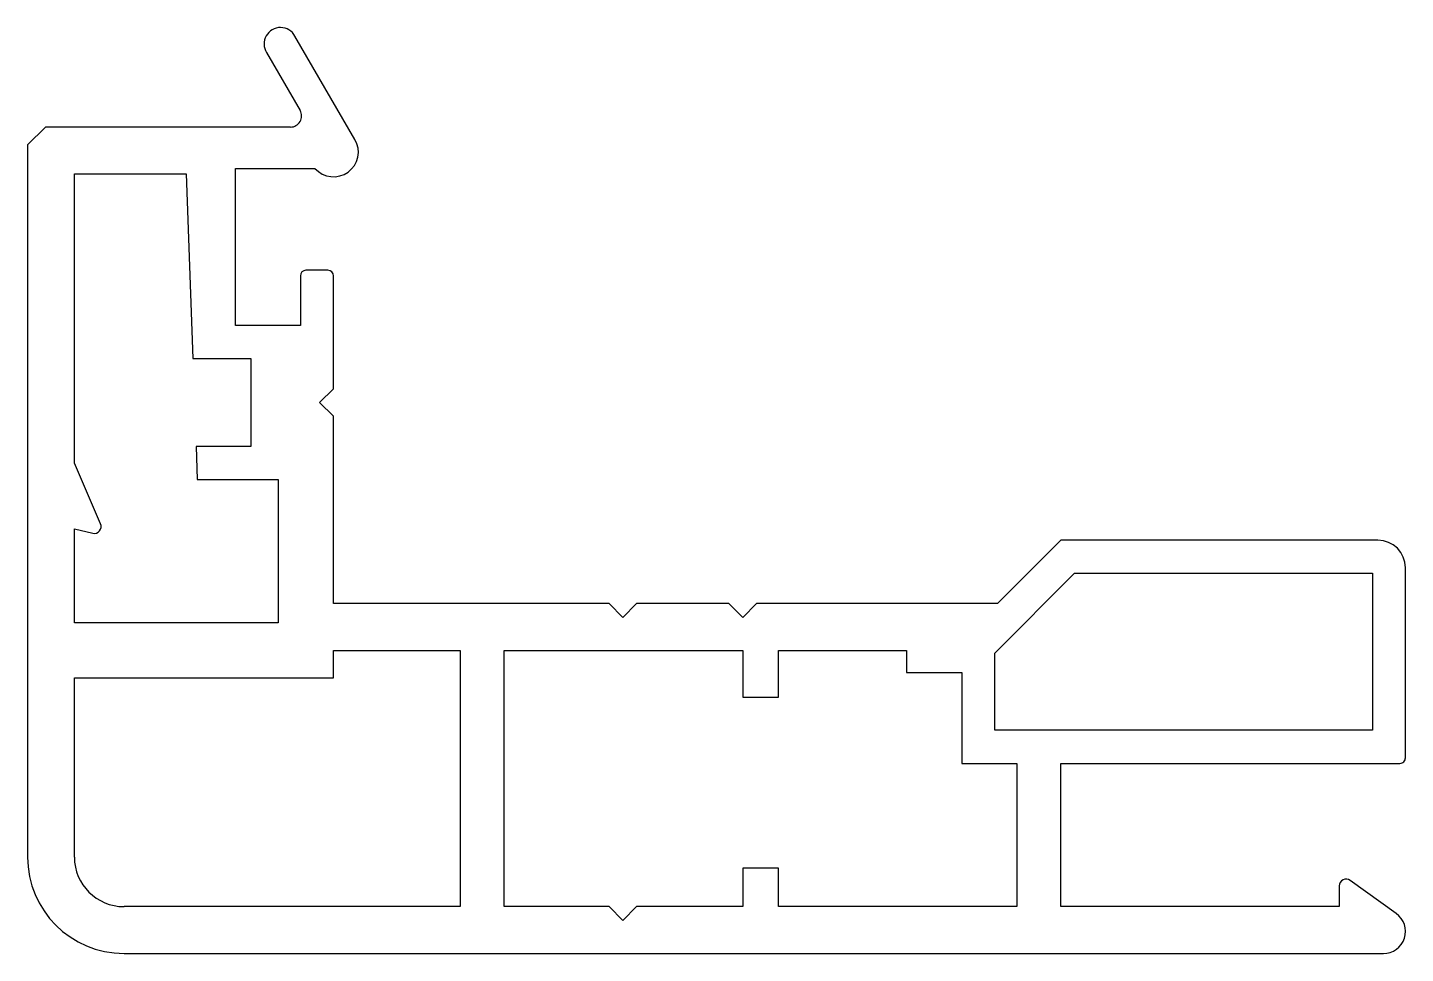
# Model space of a CAD drawing. Extents: x 2415.5 to 2465.5, y 686.3 to 719.9.
import ezdxf

# ---------------------------------------------------------------- set-up
doc = ezdxf.new("R2010")
doc.units = 0
doc.layers.get('0').update_dxf_attribs({"linetype": 'CONTINUOUS'})

msp = doc.modelspace()

# ---------------------------------------------------------------- linework, layer by layer
for p, q in [((2427.338, 715.81), (2425.159, 719.557)), ((2424.129, 718.963), (2425.344, 716.859)), ((2416.107, 716.259), (2415.457, 715.609)), ((2424.998, 716.259), (2416.107, 716.259)), ((2415.457, 715.609), (2415.457, 689.759)), ((2417.157, 704.059), (2417.157, 714.559)), ((2417.157, 714.559), (2421.207, 714.559)), ((2421.207, 714.559), (2421.454, 707.859)), ((2423.007, 709.059), (2423.007, 714.759)), ((2423.007, 714.759), (2425.887, 714.759)), ((2426.357, 711.059), (2425.557, 711.059)), ((2425.357, 710.859), (2425.357, 709.059)), ((2426.557, 706.759), (2426.557, 710.859)), ((2425.357, 709.059), (2423.007, 709.059)), ((2421.454, 707.859), (2423.557, 707.859)), ((2423.557, 707.859), (2423.557, 704.659)), ((2426.057, 706.259), (2426.557, 706.759)), ((2426.557, 705.759), (2426.057, 706.259)), ((2426.557, 698.959), (2426.557, 705.759)), ((2421.572, 704.659), (2421.616, 703.459)), ((2423.557, 704.659), (2421.572, 704.659)), ((2423.557, 704.659), (2423.557, 704.659)), ((2418.109, 701.859), (2417.157, 704.059)), ((2421.616, 703.459), (2424.557, 703.459)), ((2424.557, 703.459), (2424.557, 698.259)), ((2417.157, 701.677), (2417.821, 701.517)), ((2417.157, 698.259), (2417.157, 701.677)), ((2452.957, 701.259), (2450.657, 698.959)), ((2464.457, 701.259), (2452.957, 701.259)), ((2450.557, 697.162), (2453.454, 700.059)), ((2453.454, 700.059), (2464.257, 700.059)), ((2464.257, 700.059), (2464.257, 694.359)), ((2465.457, 693.359), (2465.457, 700.259)), ((2436.557, 698.959), (2426.557, 698.959)), ((2437.057, 698.459), (2436.557, 698.959)), ((2437.557, 698.959), (2437.057, 698.459)), ((2440.907, 698.959), (2437.557, 698.959)), ((2441.407, 698.459), (2440.907, 698.959)), ((2441.907, 698.959), (2441.407, 698.459)), ((2450.657, 698.959), (2441.907, 698.959)), ((2424.557, 698.259), (2417.157, 698.259)), ((2426.557, 697.259), (2431.157, 697.259)), ((2426.557, 696.259), (2426.557, 697.259)), ((2431.157, 697.259), (2431.157, 687.959)), ((2432.757, 697.259), (2441.407, 697.259)), ((2432.757, 687.959), (2432.757, 697.259)), ((2441.407, 697.259), (2441.407, 695.559)), ((2442.707, 697.259), (2447.357, 697.259)), ((2442.707, 695.559), (2442.707, 697.259)), ((2447.357, 697.259), (2447.357, 696.459)), ((2450.557, 697.162), (2450.557, 697.162)), ((2450.557, 694.359), (2450.557, 697.162)), ((2417.157, 696.259), (2426.557, 696.259)), ((2417.157, 689.759), (2417.157, 696.259)), ((2447.357, 696.459), (2449.357, 696.459)), ((2449.357, 696.459), (2449.357, 693.159)), ((2441.407, 695.559), (2442.707, 695.559)), ((2464.257, 694.359), (2450.557, 694.359)), ((2449.357, 693.159), (2451.357, 693.159)), ((2451.357, 693.159), (2451.357, 687.959)), ((2452.957, 693.159), (2465.257, 693.159)), ((2452.957, 687.959), (2452.957, 693.159)), ((2441.407, 689.359), (2441.407, 689.359)), ((2442.707, 689.359), (2441.407, 689.359)), ((2441.407, 689.359), (2441.407, 687.959)), ((2442.707, 687.959), (2442.707, 689.359)), ((2463.057, 688.709), (2463.057, 687.959)), ((2465.125, 687.708), (2463.453, 688.912)), ((2431.157, 687.959), (2418.957, 687.959)), ((2436.557, 687.959), (2432.757, 687.959)), ((2437.057, 687.459), (2436.557, 687.959)), ((2437.557, 687.959), (2437.057, 687.459)), ((2441.407, 687.959), (2437.557, 687.959)), ((2451.357, 687.959), (2442.707, 687.959)), ((2463.057, 687.959), (2452.957, 687.959)), ((2418.957, 686.259), (2464.657, 686.259))]:
    msp.add_line(p, q)
for centre, radius, start, end in [((2424.634, 719.278), 0.595, 28.0122, 211.9882), ((2424.998, 716.659), 0.4, 330, 30), ((2424.998, 716.659), 0.4, 270.0002, 329.9984), ((2426.561, 715.355), 0.9, 221.4975, 30.3384), ((2425.557, 710.859), 0.2, 90, 180), ((2426.357, 710.859), 0.2, 360, 90), ((2417.879, 701.76), 0.25, 256.4375, 23.3877), ((2464.457, 700.259), 1, 360, 90), ((2465.257, 693.359), 0.2, 269.9996, 315.0017), ((2465.257, 693.359), 0.2, 314.9994, 359.9993), ((2418.957, 689.759), 3.5, 180, 270), ((2418.957, 689.759), 1.8, 180.0015, 270), ((2463.307, 688.709), 0.25, 54.2399, 180), ((2464.657, 687.059), 0.8, 270, 54.2399)]:
    msp.add_arc(centre, radius, start, end)

doc.saveas('drawing.dxf')
